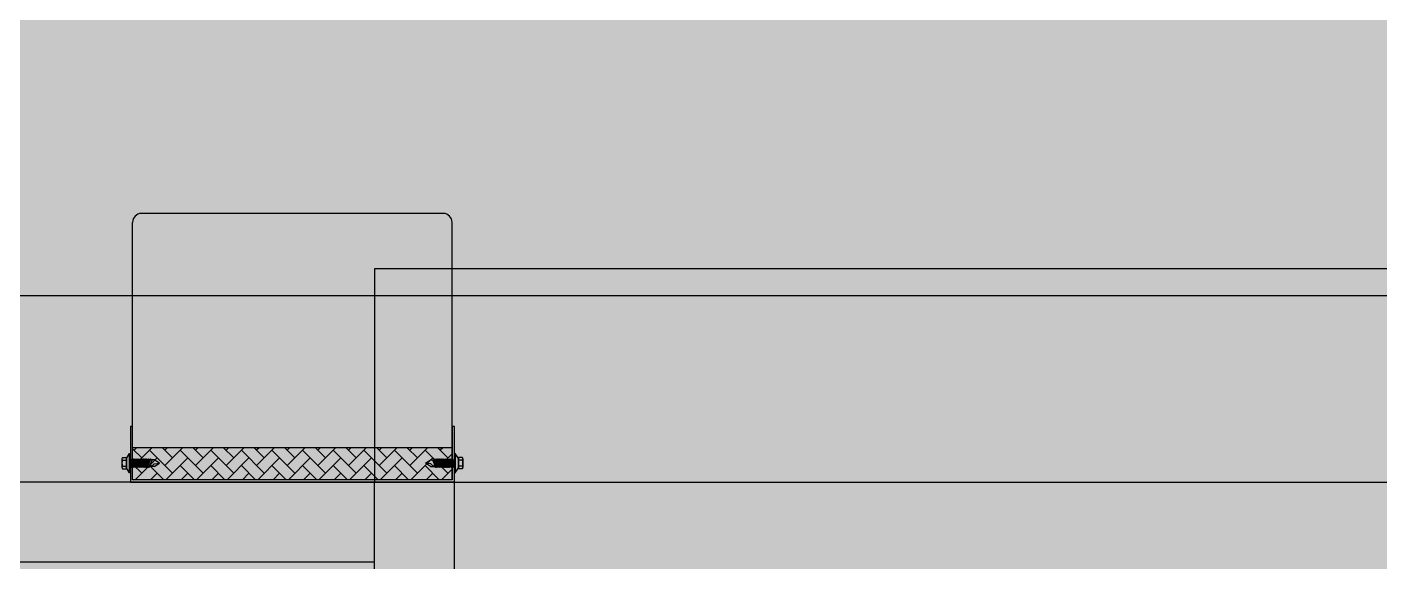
# Model space of a CAD drawing. Header units: millimetres. Extents: x 13515 to 183937, y -33900 to -660.
# Drawn here: x 119370.96 to 119390.84, y -19620 to -19612.14 of the extents above; entities that cross this region are included whole.
import ezdxf

# ---------------------------------------------------------------- set-up
doc = ezdxf.new("R2010")
doc.units = ezdxf.units.MM
doc.header["$LTSCALE"] = 100
doc.header["$MEASUREMENT"] = 0
doc.layers.get('0').update_dxf_attribs({"linetype": 'CONTINUOUS'})
for name, color, linetype in [('254', 254, 'CONTINUOUS'), ('ELE9', 9, 'CONTINUOUS'), ('주차-화물', 251, 'CONTINUOUS')]:
    doc.layers.add(name, color=color, linetype=linetype)

# ---------------------------------------------------------------- blocks, each defined once
blk = doc.blocks.new('sdfsgfdgdfg')
at = {"layer": '주차-화물', "ltscale": 0.1}
blk.add_lwpolyline([(36469107.6, 558896.3), (36469107.6, 564896.3), (36465857.6, 564896.3), (36465857.6, 558896.3), (36469107.6, 558896.3), (36465857.6, 564896.3)], dxfattribs=at)
blk = doc.blocks.new('FGHJ')
at = {"layer": 'ELE9'}
for p, q in [((37046338.7, 40723.3), (37046055.4, 40723.3)), ((37046047.1, 40473.3), (37046047.1, 40715)), ((37046347.1, 40473.3), (37046347.1, 40715)), ((37046037.6, 40494.3), (37046041.3, 40494.3)), ((37046041.3, 40493.3), (37046044.3, 40498)), ((37046041.3, 40494.3), (37046041.3, 40483.8)), ((37046044.3, 40480), (37046044.3, 40498)), ((37046044.3, 40498), (37046045.1, 40498)), ((37046044.3, 40498), (37046044.3, 40480)), ((37046045.1, 40498), (37046045.1, 40480)), ((37046347.1, 40503.3), (37046047.1, 40503.3)), ((37046047.1, 40473.3), (37046047.1, 40503.3)), ((37046347.1, 40503.3), (37046347.1, 40473.3)), ((37046349.9, 40498), (37046349.1, 40498)), ((37046349.1, 40498), (37046349.1, 40480)), ((37046349.9, 40480), (37046349.9, 40498)), ((37046352.9, 40493.3), (37046349.9, 40498)), ((37046349.9, 40498), (37046349.9, 40480)), ((37046352.9, 40494.3), (37046352.9, 40483.8)), ((37046356.6, 40494.3), (37046352.9, 40494.3)), ((37046037.1, 40493.1), (37046037.1, 40485)), ((37046037.6, 40491.7), (37046041.3, 40491.7)), ((37046037.6, 40486.3), (37046041.3, 40486.3)), ((37046037.6, 40483.8), (37046041.3, 40483.8)), ((37046041.3, 40484.7), (37046041.3, 40493.3)), ((37046044.3, 40480), (37046041.3, 40484.7)), ((37046047.5, 40493.2), (37046045.1, 40487.3)), ((37046046.7, 40492.2), (37046045.1, 40492.2)), ((37046045.1, 40486.4), (37046047.5, 40492.2)), ((37046046.7, 40492.2), (37046045.1, 40488.3)), ((37046045.9, 40485.9), (37046045.1, 40485.9)), ((37046045.9, 40484.9), (37046045.1, 40485.9)), ((37046045.5, 40485.9), (37046045.9, 40484.9)), ((37046049.3, 40493.2), (37046045.9, 40484.9)), ((37046049.3, 40493.2), (37046045.9, 40484.9)), ((37046048.5, 40492.2), (37046045.9, 40485.9)), ((37046045.9, 40484.9), (37046046.7, 40485.9)), ((37046045.9, 40485.9), (37046045.9, 40484.9)), ((37046047.5, 40493.2), (37046046.7, 40492.2)), ((37046046.7, 40485.9), (37046049.3, 40492.2)), ((37046047.7, 40485.9), (37046046.7, 40485.9)), ((37046047.7, 40484.9), (37046046.9, 40485.9)), ((37046047.3, 40485.9), (37046047.7, 40484.9)), ((37046047.9, 40492.2), (37046047.5, 40493.2)), ((37046047.5, 40493.2), (37046048.3, 40492.2)), ((37046047.5, 40492.2), (37046047.5, 40493.2)), ((37046048.5, 40492.2), (37046047.5, 40492.2)), ((37046051.1, 40493.2), (37046047.7, 40484.9)), ((37046051.1, 40493.2), (37046047.7, 40484.9)), ((37046050.3, 40492.2), (37046047.7, 40485.9)), ((37046047.7, 40484.9), (37046048.5, 40485.9)), ((37046047.7, 40485.9), (37046047.7, 40484.9)), ((37046049.3, 40493.2), (37046048.5, 40492.2)), ((37046048.5, 40485.9), (37046051.1, 40492.2)), ((37046049.5, 40485.9), (37046048.5, 40485.9)), ((37046049.5, 40484.9), (37046048.7, 40485.9)), ((37046049.1, 40485.9), (37046049.5, 40484.9)), ((37046049.7, 40492.2), (37046049.3, 40493.2)), ((37046049.3, 40493.2), (37046050.1, 40492.2)), ((37046049.3, 40492.2), (37046049.3, 40493.2)), ((37046050.3, 40492.2), (37046049.3, 40492.2)), ((37046053, 40493.2), (37046049.5, 40484.9)), ((37046053, 40493.2), (37046049.5, 40484.9)), ((37046052.2, 40492.2), (37046049.5, 40485.9)), ((37046049.5, 40484.9), (37046050.4, 40485.9)), ((37046049.5, 40485.9), (37046049.5, 40484.9)), ((37046051.1, 40493.2), (37046050.3, 40492.2)), ((37046050.4, 40485.9), (37046053, 40492.2)), ((37046051.4, 40485.9), (37046050.4, 40485.9)), ((37046051.4, 40484.9), (37046050.6, 40485.9)), ((37046051, 40485.9), (37046051.4, 40484.9)), ((37046051.5, 40492.2), (37046051.1, 40493.2)), ((37046051.1, 40493.2), (37046051.9, 40492.2)), ((37046051.1, 40492.2), (37046051.1, 40493.2)), ((37046052.2, 40492.2), (37046051.1, 40492.2)), ((37046054.8, 40493.2), (37046051.4, 40484.9)), ((37046054.8, 40493.2), (37046051.4, 40484.9)), ((37046054, 40492.2), (37046051.4, 40485.9)), ((37046051.4, 40484.9), (37046052.2, 40485.9)), ((37046051.4, 40485.9), (37046051.4, 40484.9)), ((37046053, 40493.2), (37046052.2, 40492.2)), ((37046052.2, 40485.9), (37046054.8, 40492.2)), ((37046053.2, 40485.9), (37046052.2, 40485.9)), ((37046053.2, 40484.9), (37046052.4, 40485.9)), ((37046052.8, 40485.9), (37046053.2, 40484.9)), ((37046053.4, 40492.2), (37046053, 40493.2)), ((37046053, 40493.2), (37046053.8, 40492.2)), ((37046053, 40492.2), (37046053, 40493.2)), ((37046054, 40492.2), (37046053, 40492.2)), ((37046056.6, 40493.2), (37046053.2, 40484.9)), ((37046056.6, 40493.2), (37046053.2, 40484.9)), ((37046055.8, 40492.2), (37046053.2, 40485.9)), ((37046053.2, 40484.9), (37046054, 40485.9)), ((37046053.2, 40485.9), (37046053.2, 40484.9)), ((37046054.8, 40493.2), (37046054, 40492.2)), ((37046054, 40485.9), (37046056.6, 40492.2)), ((37046055, 40485.9), (37046054, 40485.9)), ((37046055, 40484.9), (37046054.2, 40485.9)), ((37046054.6, 40485.9), (37046055, 40484.9)), ((37046055.2, 40492.2), (37046054.8, 40493.2)), ((37046054.8, 40493.2), (37046055.6, 40492.2)), ((37046054.8, 40492.2), (37046054.8, 40493.2)), ((37046055.8, 40492.2), (37046054.8, 40492.2)), ((37046058.5, 40493.2), (37046055, 40484.9)), ((37046058.5, 40493.2), (37046055, 40484.9)), ((37046057.7, 40492.2), (37046055, 40485.9)), ((37046055, 40484.9), (37046055.9, 40485.9)), ((37046055, 40485.9), (37046055, 40484.9)), ((37046056.6, 40493.2), (37046055.8, 40492.2)), ((37046055.9, 40485.9), (37046058.5, 40492.2)), ((37046056.9, 40485.9), (37046055.9, 40485.9)), ((37046056.9, 40484.9), (37046056.1, 40485.9)), ((37046056.5, 40485.9), (37046056.9, 40484.9)), ((37046057, 40492.2), (37046056.6, 40493.2)), ((37046056.6, 40493.2), (37046057.4, 40492.2)), ((37046056.6, 40492.2), (37046056.6, 40493.2)), ((37046057.7, 40492.2), (37046056.6, 40492.2)), ((37046060.3, 40493.2), (37046056.9, 40484.9)), ((37046060.3, 40493.2), (37046056.9, 40484.9)), ((37046059.5, 40492.2), (37046056.9, 40485.9)), ((37046056.9, 40484.9), (37046057.7, 40485.9)), ((37046056.9, 40485.9), (37046056.9, 40484.9)), ((37046058.5, 40493.2), (37046057.7, 40492.2)), ((37046057.7, 40485.9), (37046060.3, 40492.2)), ((37046058.7, 40485.9), (37046057.7, 40485.9)), ((37046058.7, 40484.9), (37046057.9, 40485.9)), ((37046058.3, 40485.9), (37046058.7, 40484.9)), ((37046058.9, 40492.2), (37046058.5, 40493.2)), ((37046058.5, 40493.2), (37046059.3, 40492.2)), ((37046058.5, 40492.2), (37046058.5, 40493.2)), ((37046059.5, 40492.2), (37046058.5, 40492.2)), ((37046062.1, 40493.2), (37046058.7, 40484.9)), ((37046062.1, 40493.2), (37046058.7, 40484.9)), ((37046061.3, 40492.2), (37046058.7, 40485.9)), ((37046058.7, 40484.9), (37046059.5, 40485.9)), ((37046058.7, 40485.9), (37046058.7, 40484.9)), ((37046060.3, 40493.2), (37046059.5, 40492.2)), ((37046059.5, 40485.9), (37046062.1, 40492.2)), ((37046060.5, 40485.9), (37046059.5, 40485.9)), ((37046060.5, 40484.9), (37046059.7, 40485.9)), ((37046060.1, 40485.9), (37046060.5, 40484.9)), ((37046060.7, 40492.2), (37046060.3, 40493.2)), ((37046060.3, 40493.2), (37046061.1, 40492.2)), ((37046060.3, 40492.2), (37046060.3, 40493.2)), ((37046061.3, 40492.2), (37046060.3, 40492.2)), ((37046064, 40493.2), (37046060.5, 40484.9)), ((37046064, 40493.2), (37046060.5, 40484.9)), ((37046063.2, 40492.2), (37046060.5, 40485.9)), ((37046060.5, 40484.9), (37046061.4, 40485.9)), ((37046060.5, 40485.9), (37046060.5, 40484.9)), ((37046062.1, 40493.2), (37046061.3, 40492.2)), ((37046061.4, 40485.9), (37046064, 40492.2)), ((37046062.4, 40485.9), (37046061.4, 40485.9)), ((37046062.4, 40484.9), (37046061.6, 40485.9)), ((37046062, 40485.9), (37046062.4, 40484.9)), ((37046062.5, 40492.2), (37046062.1, 40493.2)), ((37046062.1, 40493.2), (37046062.9, 40492.2)), ((37046062.1, 40492.2), (37046062.1, 40493.2)), ((37046063.2, 40492.2), (37046062.1, 40492.2)), ((37046063.6, 40487.9), (37046062.4, 40484.9)), ((37046063.6, 40487.9), (37046062.4, 40484.9)), ((37046062.8, 40486.9), (37046062.4, 40485.9)), ((37046062.4, 40484.9), (37046063.2, 40485.9)), ((37046062.4, 40485.9), (37046062.4, 40484.9)), ((37046063.6, 40487.9), (37046062.8, 40486.9)), ((37046064, 40493.2), (37046063.2, 40492.2)), ((37046063.2, 40485.9), (37046063.6, 40486.9)), ((37046067.4, 40485.9), (37046063.2, 40485.9)), ((37046065.4, 40492.2), (37046063.6, 40487.9)), ((37046063.6, 40486.9), (37046063.6, 40487.9)), ((37046063.6, 40487.9), (37046064.8, 40485.9)), ((37046064.4, 40492.2), (37046064, 40493.2)), ((37046064, 40493.2), (37046064.8, 40492.2)), ((37046064, 40492.2), (37046064, 40493.2)), ((37046067.4, 40492.2), (37046064, 40492.2)), ((37046064.8, 40485.9), (37046067.3, 40488.3)), ((37046067.3, 40488.3), (37046072.2, 40489)), ((37046072.2, 40489), (37046067.4, 40492.2)), ((37046067.4, 40485.9), (37046072.2, 40489)), ((37046321.9, 40489), (37046326.7, 40492.2)), ((37046326.7, 40485.9), (37046321.9, 40489)), ((37046326.9, 40488.3), (37046321.9, 40489)), ((37046326.7, 40492.2), (37046330.2, 40492.2)), ((37046326.7, 40485.9), (37046331, 40485.9)), ((37046329.4, 40485.9), (37046326.9, 40488.3)), ((37046328.7, 40492.2), (37046330.5, 40487.9)), ((37046330.2, 40493.2), (37046329.4, 40492.2)), ((37046330.5, 40487.9), (37046329.4, 40485.9)), ((37046329.8, 40492.2), (37046330.2, 40493.2)), ((37046330.2, 40493.2), (37046333.6, 40484.9)), ((37046330.2, 40493.2), (37046333.6, 40484.9)), ((37046330.2, 40492.2), (37046330.2, 40493.2)), ((37046330.2, 40493.2), (37046331, 40492.2)), ((37046332.8, 40485.9), (37046330.2, 40492.2)), ((37046330.5, 40487.9), (37046331.8, 40484.9)), ((37046330.5, 40487.9), (37046331.8, 40484.9)), ((37046330.5, 40486.9), (37046330.5, 40487.9)), ((37046330.5, 40487.9), (37046331.3, 40486.9)), ((37046331, 40485.9), (37046330.5, 40486.9)), ((37046331, 40492.2), (37046332, 40492.2)), ((37046331, 40492.2), (37046333.6, 40485.9)), ((37046331.8, 40484.9), (37046331, 40485.9)), ((37046332, 40493.2), (37046331.2, 40492.2)), ((37046331.3, 40486.9), (37046331.8, 40485.9)), ((37046331.6, 40492.2), (37046332, 40493.2)), ((37046331.8, 40485.9), (37046332.8, 40485.9)), ((37046331.8, 40485.9), (37046331.8, 40484.9)), ((37046332.2, 40485.9), (37046331.8, 40484.9)), ((37046331.8, 40484.9), (37046332.6, 40485.9)), ((37046332, 40493.2), (37046335.4, 40484.9)), ((37046332, 40493.2), (37046335.4, 40484.9)), ((37046332, 40492.2), (37046332, 40493.2)), ((37046332, 40493.2), (37046332.8, 40492.2)), ((37046334.6, 40485.9), (37046332, 40492.2)), ((37046332.8, 40492.2), (37046333.8, 40492.2)), ((37046332.8, 40492.2), (37046335.4, 40485.9)), ((37046333.6, 40484.9), (37046332.8, 40485.9)), ((37046333.8, 40493.2), (37046333, 40492.2)), ((37046333.4, 40492.2), (37046333.8, 40493.2)), ((37046333.6, 40485.9), (37046334.6, 40485.9)), ((37046334, 40485.9), (37046333.6, 40484.9)), ((37046333.6, 40484.9), (37046334.4, 40485.9)), ((37046333.6, 40485.9), (37046333.6, 40484.9)), ((37046333.8, 40493.2), (37046337.3, 40484.9)), ((37046333.8, 40493.2), (37046337.3, 40484.9)), ((37046333.8, 40492.2), (37046333.8, 40493.2)), ((37046333.8, 40493.2), (37046334.6, 40492.2)), ((37046336.5, 40485.9), (37046333.8, 40492.2)), ((37046334.6, 40492.2), (37046335.7, 40492.2)), ((37046334.6, 40492.2), (37046337.3, 40485.9)), ((37046335.4, 40484.9), (37046334.6, 40485.9)), ((37046335.7, 40493.2), (37046334.9, 40492.2)), ((37046335.3, 40492.2), (37046335.7, 40493.2)), ((37046335.4, 40485.9), (37046336.5, 40485.9)), ((37046335.8, 40485.9), (37046335.4, 40484.9)), ((37046335.4, 40484.9), (37046336.2, 40485.9)), ((37046335.4, 40485.9), (37046335.4, 40484.9)), ((37046335.7, 40493.2), (37046339.1, 40484.9)), ((37046335.7, 40493.2), (37046339.1, 40484.9)), ((37046335.7, 40492.2), (37046335.7, 40493.2)), ((37046335.7, 40493.2), (37046336.5, 40492.2)), ((37046338.3, 40485.9), (37046335.7, 40492.2)), ((37046336.5, 40492.2), (37046337.5, 40492.2)), ((37046336.5, 40492.2), (37046339.1, 40485.9)), ((37046337.3, 40484.9), (37046336.5, 40485.9)), ((37046337.5, 40493.2), (37046336.7, 40492.2)), ((37046337.1, 40492.2), (37046337.5, 40493.2)), ((37046337.3, 40485.9), (37046338.3, 40485.9)), ((37046337.3, 40485.9), (37046337.3, 40484.9)), ((37046337.7, 40485.9), (37046337.3, 40484.9)), ((37046337.3, 40484.9), (37046338.1, 40485.9)), ((37046337.5, 40493.2), (37046340.9, 40484.9)), ((37046337.5, 40493.2), (37046340.9, 40484.9)), ((37046337.5, 40492.2), (37046337.5, 40493.2)), ((37046337.5, 40493.2), (37046338.3, 40492.2)), ((37046340.1, 40485.9), (37046337.5, 40492.2)), ((37046338.3, 40492.2), (37046339.3, 40492.2)), ((37046338.3, 40492.2), (37046340.9, 40485.9)), ((37046339.1, 40484.9), (37046338.3, 40485.9)), ((37046339.3, 40493.2), (37046338.5, 40492.2)), ((37046338.9, 40492.2), (37046339.3, 40493.2)), ((37046339.1, 40485.9), (37046340.1, 40485.9)), ((37046339.5, 40485.9), (37046339.1, 40484.9)), ((37046339.1, 40484.9), (37046339.9, 40485.9)), ((37046339.1, 40485.9), (37046339.1, 40484.9)), ((37046339.3, 40493.2), (37046342.8, 40484.9)), ((37046339.3, 40493.2), (37046342.8, 40484.9)), ((37046339.3, 40492.2), (37046339.3, 40493.2)), ((37046339.3, 40493.2), (37046340.1, 40492.2)), ((37046341.9, 40485.9), (37046339.3, 40492.2)), ((37046340.1, 40492.2), (37046341.2, 40492.2)), ((37046340.1, 40492.2), (37046342.8, 40485.9)), ((37046340.9, 40484.9), (37046340.1, 40485.9)), ((37046341.2, 40493.2), (37046340.4, 40492.2)), ((37046340.8, 40492.2), (37046341.2, 40493.2)), ((37046340.9, 40485.9), (37046341.9, 40485.9)), ((37046341.3, 40485.9), (37046340.9, 40484.9)), ((37046340.9, 40484.9), (37046341.7, 40485.9)), ((37046340.9, 40485.9), (37046340.9, 40484.9)), ((37046341.2, 40493.2), (37046344.6, 40484.9)), ((37046341.2, 40493.2), (37046344.6, 40484.9)), ((37046341.2, 40492.2), (37046341.2, 40493.2)), ((37046341.2, 40493.2), (37046342, 40492.2)), ((37046343.8, 40485.9), (37046341.2, 40492.2)), ((37046342.8, 40484.9), (37046341.9, 40485.9)), ((37046342, 40492.2), (37046343, 40492.2)), ((37046342, 40492.2), (37046344.6, 40485.9)), ((37046343, 40493.2), (37046342.2, 40492.2)), ((37046342.6, 40492.2), (37046343, 40493.2)), ((37046342.8, 40485.9), (37046343.8, 40485.9)), ((37046343.2, 40485.9), (37046342.8, 40484.9)), ((37046342.8, 40484.9), (37046343.6, 40485.9)), ((37046342.8, 40485.9), (37046342.8, 40484.9)), ((37046343, 40493.2), (37046346.4, 40484.9)), ((37046343, 40493.2), (37046346.4, 40484.9)), ((37046343, 40492.2), (37046343, 40493.2)), ((37046343, 40493.2), (37046343.8, 40492.2)), ((37046345.6, 40485.9), (37046343, 40492.2)), ((37046343.8, 40492.2), (37046344.8, 40492.2)), ((37046343.8, 40492.2), (37046346.4, 40485.9)), ((37046344.6, 40484.9), (37046343.8, 40485.9)), ((37046344.8, 40493.2), (37046344, 40492.2)), ((37046344.4, 40492.2), (37046344.8, 40493.2)), ((37046344.6, 40485.9), (37046345.6, 40485.9)), ((37046345, 40485.9), (37046344.6, 40484.9)), ((37046344.6, 40484.9), (37046345.4, 40485.9)), ((37046344.6, 40485.9), (37046344.6, 40484.9)), ((37046344.8, 40493.2), (37046348.3, 40484.9)), ((37046344.8, 40493.2), (37046348.3, 40484.9)), ((37046344.8, 40492.2), (37046344.8, 40493.2)), ((37046344.8, 40493.2), (37046345.6, 40492.2)), ((37046347.4, 40485.9), (37046344.8, 40492.2)), ((37046345.6, 40492.2), (37046346.7, 40492.2)), ((37046345.6, 40492.2), (37046348.3, 40485.9)), ((37046346.4, 40484.9), (37046345.6, 40485.9)), ((37046346.7, 40493.2), (37046345.9, 40492.2)), ((37046346.3, 40492.2), (37046346.7, 40493.2)), ((37046346.4, 40485.9), (37046347.4, 40485.9)), ((37046346.8, 40485.9), (37046346.4, 40484.9)), ((37046346.4, 40484.9), (37046347.2, 40485.9)), ((37046346.4, 40485.9), (37046346.4, 40484.9)), ((37046346.7, 40493.2), (37046349.1, 40487.3)), ((37046346.7, 40492.2), (37046346.7, 40493.2)), ((37046346.7, 40493.2), (37046347.5, 40492.2)), ((37046349.1, 40486.4), (37046346.7, 40492.2)), ((37046348.3, 40484.9), (37046347.4, 40485.9)), ((37046347.5, 40492.2), (37046349.1, 40492.2)), ((37046347.5, 40492.2), (37046349.1, 40488.3)), ((37046348.3, 40485.9), (37046349.1, 40485.9)), ((37046348.7, 40485.9), (37046348.3, 40484.9)), ((37046348.3, 40484.9), (37046349.1, 40485.9)), ((37046348.3, 40485.9), (37046348.3, 40484.9)), ((37046349.9, 40480), (37046352.9, 40484.7)), ((37046352.9, 40484.7), (37046352.9, 40493.3)), ((37046356.6, 40491.7), (37046352.9, 40491.7)), ((37046356.6, 40486.3), (37046352.9, 40486.3)), ((37046356.6, 40483.8), (37046352.9, 40483.8)), ((37046357.1, 40493.1), (37046357.1, 40485)), ((37046045.1, 40480), (37046044.3, 40480)), ((37046347.1, 40473.3), (37046047.1, 40473.3)), ((37046274.1, 39996.3), (37046274.1, 40471.3)), ((37046349.1, 40480), (37046349.9, 40480)), ((37044524.1, 40396.3), (37046274.1, 40396.3))]:
    blk.add_line(p, q, dxfattribs=at)
at = {"layer": 'ELE9', "ltscale": 0.002}
for p, q in [((37048724.1, 40671.3), (37046274.1, 40671.3)), ((37046274.1, 40671.3), (37046274.1, 40471.3)), ((37046047.1, 40523.3), (37046045.1, 40523.3)), ((37046045.1, 40523.3), (37046045.1, 40471.3)), ((37046047.1, 40473.3), (37046047.1, 40523.3)), ((37046349.1, 40523.3), (37046347.1, 40523.3)), ((37046347.1, 40523.3), (37046347.1, 40473.3)), ((37046349.1, 40471.3), (37046349.1, 40523.3)), ((37046047.1, 40502.6), (37046055.8, 40493.9)), ((37046065.2, 40503.3), (37046048.6, 40486.7)), ((37046050.8, 40503.3), (37046048.6, 40501.1)), ((37046070.1, 40493.9), (37046049.6, 40473.3)), ((37046062.9, 40501.1), (37046084.5, 40479.5)), ((37046075.1, 40503.3), (37046084.5, 40493.9)), ((37046093.9, 40503.3), (37046077.3, 40486.7)), ((37046079.6, 40503.3), (37046077.3, 40501.1)), ((37046098.9, 40493.9), (37046078.3, 40473.3)), ((37046091.7, 40501.1), (37046113.2, 40479.5)), ((37046103.8, 40503.3), (37046113.2, 40493.9)), ((37046122.7, 40503.3), (37046106, 40486.7)), ((37046108.3, 40503.3), (37046106, 40501.1)), ((37046127.6, 40493.9), (37046107, 40473.3)), ((37046120.4, 40501.1), (37046142, 40479.5)), ((37046132.5, 40503.3), (37046142, 40493.9)), ((37046151.4, 40503.3), (37046134.8, 40486.7)), ((37046137, 40503.3), (37046134.8, 40501.1)), ((37046156.3, 40493.9), (37046135.8, 40473.3)), ((37046149.2, 40501.1), (37046170.7, 40479.5)), ((37046161.3, 40503.3), (37046170.7, 40493.9)), ((37046180.1, 40503.3), (37046163.5, 40486.7)), ((37046165.8, 40503.3), (37046163.5, 40501.1)), ((37046185.1, 40493.9), (37046164.5, 40473.3)), ((37046177.9, 40501.1), (37046199.4, 40479.5)), ((37046190, 40503.3), (37046199.4, 40493.9)), ((37046208.9, 40503.3), (37046192.3, 40486.7)), ((37046194.5, 40503.3), (37046192.3, 40501.1)), ((37046213.8, 40493.9), (37046193.3, 40473.3)), ((37046206.6, 40501.1), (37046228.2, 40479.5)), ((37046218.7, 40503.3), (37046228.2, 40493.9)), ((37046237.6, 40503.3), (37046221, 40486.7)), ((37046223.3, 40503.3), (37046221, 40501.1)), ((37046242.5, 40493.9), (37046222, 40473.3)), ((37046235.4, 40501.1), (37046256.9, 40479.5)), ((37046247.5, 40503.3), (37046256.9, 40493.9)), ((37046266.4, 40503.3), (37046249.7, 40486.7)), ((37046252, 40503.3), (37046249.7, 40501.1)), ((37046271.3, 40493.9), (37046250.7, 40473.3)), ((37046264.1, 40501.1), (37046285.7, 40479.5)), ((37046276.2, 40503.3), (37046285.7, 40493.9)), ((37046295.1, 40503.3), (37046278.5, 40486.7)), ((37046280.7, 40503.3), (37046278.5, 40501.1)), ((37046300, 40493.9), (37046279.5, 40473.3)), ((37046292.8, 40501.1), (37046314.4, 40479.5)), ((37046304.9, 40503.3), (37046314.4, 40493.9)), ((37046323.8, 40503.3), (37046307.2, 40486.7)), ((37046309.5, 40503.3), (37046307.2, 40501.1)), ((37046328.8, 40493.9), (37046308.2, 40473.3)), ((37046321.6, 40501.1), (37046343.1, 40479.5)), ((37046333.7, 40503.3), (37046343.1, 40493.9)), ((37046338.2, 40503.3), (37046335.9, 40501.1)), ((37046347.1, 40497.8), (37046335.9, 40486.7)), ((37046047.1, 40488.2), (37046055.8, 40479.5)), ((37046062.9, 40486.7), (37046076.3, 40473.3)), ((37046091.7, 40486.7), (37046105.1, 40473.3)), ((37046120.4, 40486.7), (37046133.8, 40473.3)), ((37046149.2, 40486.7), (37046162.5, 40473.3)), ((37046177.9, 40486.7), (37046191.3, 40473.3)), ((37046206.6, 40486.7), (37046220, 40473.3)), ((37046235.4, 40486.7), (37046248.7, 40473.3)), ((37046264.1, 40486.7), (37046277.5, 40473.3)), ((37046292.8, 40486.7), (37046306.2, 40473.3)), ((37046321.6, 40486.7), (37046334.9, 40473.3)), ((37046347.1, 40483.5), (37046336.9, 40473.3)), ((37046045.1, 40471.3), (37046349.1, 40471.3)), ((37046047.1, 40473.8), (37046047.6, 40473.3)), ((37046347.1, 40473.3), (37046047.1, 40473.3)), ((37046070.1, 40479.5), (37046063.9, 40473.3)), ((37046098.9, 40479.5), (37046092.7, 40473.3)), ((37046127.6, 40479.5), (37046121.4, 40473.3)), ((37046156.3, 40479.5), (37046150.1, 40473.3)), ((37046185.1, 40479.5), (37046178.9, 40473.3)), ((37046213.8, 40479.5), (37046207.6, 40473.3)), ((37046242.5, 40479.5), (37046236.4, 40473.3)), ((37046271.3, 40479.5), (37046265.1, 40473.3)), ((37046274.1, 40471.3), (37048724.1, 40471.3)), ((37046300, 40479.5), (37046293.8, 40473.3)), ((37046328.8, 40479.5), (37046322.6, 40473.3))]:
    blk.add_line(p, q, dxfattribs=at)
at = {"layer": 'ELE9'}
blk.add_lwpolyline([(37046349.1, 39996.3), (37046349.1, 40471.3), (37044524.1, 40471.3)], dxfattribs=at)
for centre, radius, start, end in [((37046055.4, 40715), 8.33, 90, 180), ((37046338.7, 40715), 8.33, 0, 90), ((37046038.9, 40493), 1.86, 136.9662, 223.0338), ((37046355.2, 40493), 1.86, 316.9662, 43.0338), ((37046044.7, 40489), 7.61, 159.1195, 200.8805), ((37046038.9, 40485.1), 1.86, 136.9662, 223.0338), ((37046349.5, 40489), 7.61, 339.1195, 20.8805), ((37046355.2, 40485.1), 1.86, 316.9662, 43.0338)]:
    blk.add_arc(centre, radius, start, end, dxfattribs=at)
at = {"layer": 'ELE9', "rotation": 180}
blk.add_blockref('sdfsgfdgdfg', (73514981.7, 605542.7), dxfattribs=at)

msp = doc.modelspace()

# ---------------------------------------------------------------- hatches: boundary and pattern name
at = {"layer": '254', "ltscale": 10000}
h = msp.add_hatch(color=256, dxfattribs=at)
h.dxf.hatch_style = 1
edge = h.paths.add_edge_path()
edge.add_arc((119308.551, -19674.375), 40, 180, 270)
edge.add_line((119308.551, -19714.375), (119366.887, -19714.375))
edge.add_arc((119366.887, -19674.375), 40, 270, 360)
edge.add_line((119406.887, -19674.375), (119406.887, -19401.489))
edge.add_arc((119366.887, -19401.489), 40, 0, 90)
edge.add_line((119366.887, -19361.489), (119308.551, -19361.489))
edge.add_arc((119308.551, -19401.489), 40, 90, 180)
edge.add_line((119268.551, -19401.489), (119268.551, -19674.375))

# ---------------------------------------------------------------- next in the draw order: block references
at = {"xscale": 0.01565102769230769, "yscale": 0.01565102769230769, "zscale": 0.01565102769230769}
msp.add_blockref('FGHJ', (-460436.194, -20252.242), dxfattribs=at)

doc.saveas('drawing.dxf')
